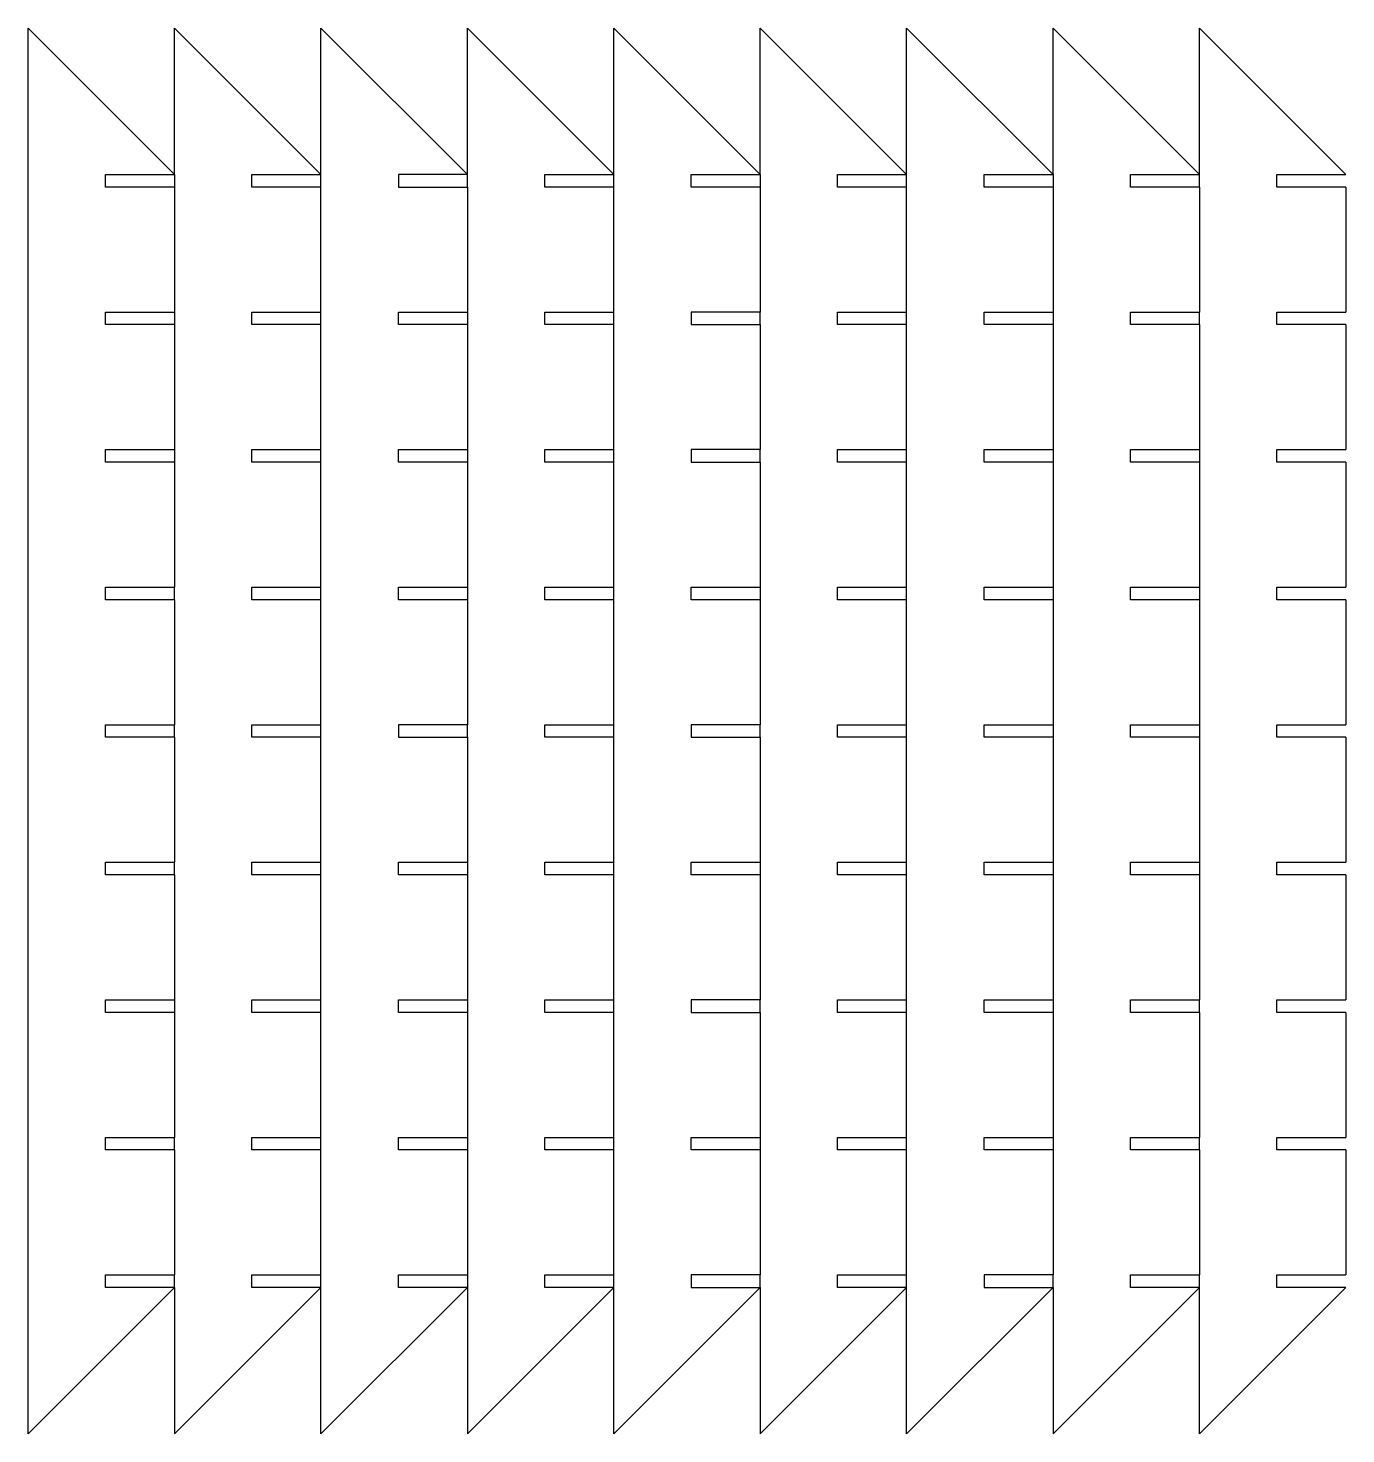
# Model space of a CAD drawing. Header units: millimetres. Extents: x 0 to 315, y 0 to 336.
import ezdxf

# ---------------------------------------------------------------- set-up
doc = ezdxf.new("R2010")
doc.units = ezdxf.units.MM
doc.layers.get('0').update_dxf_attribs({"linetype": 'CONTINUOUS'})

msp = doc.modelspace()

# ---------------------------------------------------------------- linework, layer by layer
for p, q in [((0, 0), (0, 336)), ((35, 301), (0, 336)), ((70, 301), (35, 336)), ((35, 301), (35, 336)), ((70, 0), (70, 336)), ((105, 301), (70, 336)), ((140, 301), (105, 336)), ((105, 301), (105, 336)), ((140, 0), (140, 336)), ((175, 301), (140, 336)), ((175, 301), (175, 336)), ((210, 301), (175, 336)), ((210, 0), (210, 336)), ((245, 301), (210, 336)), ((280, 301), (245, 336)), ((245, 301), (245, 336)), ((315, 301), (280, 336)), ((280, 301), (280, 336)), ((53.5, 301), (70, 301)), ((53.5, 298), (53.5, 301)), ((123.5, 298), (123.5, 301)), ((123.5, 301), (140, 301)), ((193.5, 298), (193.5, 301)), ((193.5, 301), (210, 301)), ((263.5, 301), (280, 301)), ((263.5, 298), (263.5, 301)), ((280, 298), (280, 301)), ((298.5, 298), (298.5, 301)), ((298.5, 301), (315, 301)), ((35, 298), (35, 268.13)), ((70, 298), (53.5, 298)), ((105, 298), (105, 268.13)), ((140, 298), (123.5, 298)), ((175, 298), (175, 268.13)), ((210, 298), (193.5, 298)), ((245, 298), (245, 268.13)), ((280, 298), (263.5, 298)), ((280, 298), (280, 268.13)), ((315, 298), (298.5, 298)), ((315, 298), (315, 268.13)), ((53.5, 265.12), (53.5, 268.13)), ((53.5, 268.13), (70, 268.13)), ((123.5, 268.13), (140, 268.13)), ((123.5, 265.12), (123.5, 268.13)), ((193.5, 268.13), (210, 268.13)), ((193.5, 265.12), (193.5, 268.13)), ((263.5, 268.13), (280, 268.13)), ((263.5, 265.12), (263.5, 268.13)), ((280, 265.12), (280, 268.13)), ((298.5, 265.12), (298.5, 268.13)), ((298.5, 268.13), (315, 268.13)), ((35, 265.12), (35, 235.25)), ((70, 265.12), (53.5, 265.12)), ((105, 265.12), (105, 235.25)), ((140, 265.12), (123.5, 265.12)), ((175, 265.12), (175, 235.25)), ((210, 265.12), (193.5, 265.12)), ((245, 265.12), (245, 235.25)), ((280, 265.12), (263.5, 265.12)), ((280, 265.12), (280, 235.25)), ((315, 265.12), (298.5, 265.12)), ((315, 265.12), (315, 235.25)), ((53.5, 235.25), (70, 235.25)), ((53.5, 232.25), (53.5, 235.25)), ((123.5, 232.25), (123.5, 235.25)), ((123.5, 235.25), (140, 235.25)), ((193.5, 235.25), (210, 235.25)), ((193.5, 232.25), (193.5, 235.25)), ((298.5, 235.25), (315, 235.25)), ((298.5, 232.25), (298.5, 235.25)), ((35, 232.25), (35, 202.38)), ((70, 232.25), (53.5, 232.25)), ((105, 232.25), (105, 202.38)), ((140, 232.25), (123.5, 232.25)), ((175, 232.25), (175, 202.38)), ((210, 232.25), (193.5, 232.25)), ((245, 232.25), (245, 202.38)), ((280, 232.25), (280, 202.38)), ((315, 232.25), (298.5, 232.25)), ((315, 232.25), (315, 202.38)), ((18.5, 199.37), (18.5, 202.38)), ((18.5, 202.38), (35, 202.38)), ((35, 199.37), (35, 202.38)), ((53.5, 202.38), (70, 202.38)), ((53.5, 199.37), (53.5, 202.38)), ((123.5, 199.37), (123.5, 202.38)), ((123.5, 202.38), (140, 202.38)), ((193.5, 202.38), (210, 202.38)), ((193.5, 199.37), (193.5, 202.38)), ((298.5, 199.37), (298.5, 202.38)), ((298.5, 202.38), (315, 202.38)), ((35, 199.37), (18.5, 199.37)), ((35, 199.37), (35, 169.5)), ((70, 199.37), (53.5, 199.37)), ((105, 199.37), (105, 169.5)), ((140, 199.37), (123.5, 199.37)), ((175, 199.37), (175, 169.5)), ((210, 199.37), (193.5, 199.37)), ((245, 199.37), (245, 169.5)), ((280, 199.37), (280, 169.5)), ((315, 199.37), (298.5, 199.37)), ((315, 199.37), (315, 169.5)), ((18.5, 166.5), (18.5, 169.5)), ((18.5, 169.5), (35, 169.5)), ((35, 166.5), (35, 169.5)), ((53.5, 166.5), (53.5, 169.5)), ((53.5, 169.5), (70, 169.5)), ((123.5, 166.5), (123.5, 169.5)), ((123.5, 169.5), (140, 169.5)), ((193.5, 169.5), (210, 169.5)), ((193.5, 166.5), (193.5, 169.5)), ((298.5, 166.5), (298.5, 169.5)), ((298.5, 169.5), (315, 169.5)), ((35, 166.5), (18.5, 166.5)), ((35, 166.5), (35, 136.63)), ((70, 166.5), (53.5, 166.5)), ((105, 166.5), (105, 136.63)), ((140, 166.5), (123.5, 166.5)), ((175, 166.5), (175, 136.63)), ((210, 166.5), (193.5, 166.5)), ((245, 166.5), (245, 136.63)), ((280, 166.5), (280, 136.63)), ((315, 166.5), (298.5, 166.5)), ((315, 166.5), (315, 136.63)), ((18.5, 133.62), (18.5, 136.63)), ((18.5, 136.63), (35, 136.63)), ((35, 133.62), (35, 136.63)), ((53.5, 133.62), (53.5, 136.63)), ((53.5, 136.63), (70, 136.63)), ((123.5, 133.62), (123.5, 136.63)), ((123.5, 136.63), (140, 136.63)), ((193.5, 136.63), (210, 136.63)), ((193.5, 133.62), (193.5, 136.63)), ((298.5, 133.62), (298.5, 136.63)), ((298.5, 136.63), (315, 136.63)), ((35, 133.62), (18.5, 133.62)), ((35, 133.62), (35, 103.75)), ((70, 133.62), (53.5, 133.62)), ((105, 133.62), (105, 103.75)), ((140, 133.62), (123.5, 133.62)), ((175, 133.62), (175, 103.75)), ((210, 133.62), (193.5, 133.62)), ((245, 133.62), (245, 103.75)), ((280, 133.62), (280, 103.75)), ((315, 133.62), (298.5, 133.62)), ((315, 133.62), (315, 103.75)), ((53.5, 100.75), (53.5, 103.75)), ((53.5, 103.75), (70, 103.75)), ((123.5, 100.75), (123.5, 103.75)), ((123.5, 103.75), (140, 103.75)), ((193.5, 100.75), (193.5, 103.75)), ((193.5, 103.75), (210, 103.75)), ((263.5, 103.75), (280, 103.75)), ((263.5, 100.75), (263.5, 103.75)), ((280, 100.75), (280, 103.75)), ((298.5, 100.75), (298.5, 103.75)), ((298.5, 103.75), (315, 103.75)), ((35, 100.75), (35, 70.88)), ((70, 100.75), (53.5, 100.75)), ((105, 100.75), (105, 70.88)), ((140, 100.75), (123.5, 100.75)), ((175, 100.75), (175, 70.88)), ((210, 100.75), (193.5, 100.75)), ((245, 100.75), (245, 70.88)), ((280, 100.75), (263.5, 100.75)), ((280, 100.75), (280, 70.88)), ((315, 100.75), (298.5, 100.75)), ((315, 100.75), (315, 70.88)), ((18.5, 67.87), (18.5, 70.88)), ((18.5, 70.88), (35, 70.88)), ((35, 67.87), (35, 70.88)), ((53.5, 70.88), (70, 70.88)), ((53.5, 67.87), (53.5, 70.88)), ((123.5, 70.88), (140, 70.88)), ((123.5, 67.87), (123.5, 70.88)), ((193.5, 67.87), (193.5, 70.88)), ((193.5, 70.88), (210, 70.88)), ((263.5, 70.88), (280, 70.88)), ((263.5, 67.87), (263.5, 70.88)), ((280, 67.87), (280, 70.88)), ((298.5, 70.88), (315, 70.88)), ((298.5, 67.87), (298.5, 70.88)), ((35, 67.87), (18.5, 67.87)), ((35, 67.87), (35, 38)), ((70, 67.87), (53.5, 67.87)), ((105, 67.87), (105, 38)), ((140, 67.87), (123.5, 67.87)), ((175, 67.87), (175, 38)), ((210, 67.87), (193.5, 67.87)), ((245, 67.87), (245, 38)), ((280, 67.87), (263.5, 67.87)), ((280, 67.87), (280, 38)), ((315, 67.87), (298.5, 67.87)), ((315, 67.87), (315, 38)), ((18.5, 35), (18.5, 38)), ((18.5, 38), (35, 38)), ((35, 35), (35, 38)), ((53.5, 38), (70, 38)), ((53.5, 35), (53.5, 38)), ((123.5, 35), (123.5, 38)), ((123.5, 38), (140, 38)), ((193.5, 38), (210, 38)), ((193.5, 35), (193.5, 38)), ((263.5, 35), (263.5, 38)), ((263.5, 38), (280, 38)), ((280, 35), (280, 38)), ((298.5, 35), (298.5, 38)), ((298.5, 38), (315, 38)), ((0, 0), (35, 35)), ((35, 35), (18.5, 35)), ((35, 0), (70, 35)), ((35, 35), (35, 0)), ((70, 35), (53.5, 35)), ((70, 0), (105, 35)), ((105, 35), (105, 0)), ((105, 0), (140, 35)), ((140, 35), (123.5, 35)), ((140, 0), (175, 35)), ((175, 35), (175, 0)), ((175, 0), (210, 35)), ((210, 35), (193.5, 35)), ((210, 0), (245, 35)), ((245, 35), (245, 0)), ((245, 0), (280, 35)), ((280, 35), (263.5, 35)), ((280, 0), (315, 35)), ((280, 0), (280, 35)), ((315, 35), (298.5, 35))]:
    msp.add_line(p, q)
for points in [[(18.5, 301), (35, 301), (35, 298), (18.5, 298)], [(105, 298), (105, 301), (88.5, 301), (88.5, 298)], [(158.5, 298), (158.5, 301), (175, 301), (175, 298)], [(245, 298), (228.5, 298), (228.5, 301), (245, 301)], [(18.5, 268.13), (35, 268.13), (35, 265.12), (18.5, 265.12)], [(105, 265.12), (88.5, 265.12), (88.5, 268.13), (105, 268.13)], [(175, 265.12), (175, 268.13), (158.5, 268.13), (158.5, 265.12)], [(228.5, 268.13), (245, 268.13), (245, 265.12), (228.5, 265.12)], [(18.5, 235.25), (35, 235.25), (35, 232.25), (18.5, 232.25)], [(88.5, 235.25), (105, 235.25), (105, 232.25), (88.5, 232.25)], [(175, 232.25), (175, 235.25), (158.5, 235.25), (158.5, 232.25)], [(228.5, 232.25), (228.5, 235.25), (245, 235.25), (245, 232.25)], [(263.5, 235.25), (280, 235.25), (280, 232.25), (263.5, 232.25)], [(88.5, 202.38), (105, 202.38), (105, 199.37), (88.5, 199.37)], [(175, 199.37), (158.5, 199.37), (158.5, 202.38), (175, 202.38)], [(228.5, 202.38), (245, 202.38), (245, 199.37), (228.5, 199.37)], [(263.5, 202.38), (280, 202.38), (280, 199.37), (263.5, 199.37)], [(105, 166.5), (105, 169.5), (88.5, 169.5), (88.5, 166.5)], [(175, 166.5), (175, 169.5), (158.5, 169.5), (158.5, 166.5)], [(228.5, 169.5), (245, 169.5), (245, 166.5), (228.5, 166.5)], [(263.5, 166.5), (263.5, 169.5), (280, 169.5), (280, 166.5)], [(88.5, 133.62), (88.5, 136.63), (105, 136.63), (105, 133.62)], [(158.5, 136.63), (175, 136.63), (175, 133.62), (158.5, 133.62)], [(228.5, 133.62), (228.5, 136.63), (245, 136.63), (245, 133.62)], [(263.5, 133.62), (263.5, 136.63), (280, 136.63), (280, 133.62)], [(18.5, 103.75), (35, 103.75), (35, 100.75), (18.5, 100.75)], [(88.5, 103.75), (105, 103.75), (105, 100.75), (88.5, 100.75)], [(175, 100.75), (175, 103.75), (158.5, 103.75), (158.5, 100.75)], [(228.5, 103.75), (245, 103.75), (245, 100.75), (228.5, 100.75)], [(105, 67.87), (88.5, 67.87), (88.5, 70.88), (105, 70.88)], [(175, 67.87), (158.5, 67.87), (158.5, 70.88), (175, 70.88)], [(228.5, 70.88), (245, 70.88), (245, 67.87), (228.5, 67.87)], [(88.5, 35), (88.5, 38), (105, 38), (105, 35)], [(175, 35), (175, 38), (158.5, 38), (158.5, 35)], [(245, 35), (245, 38), (228.5, 38), (228.5, 35)]]:
    msp.add_lwpolyline(points, close=True)

doc.saveas('drawing.dxf')
